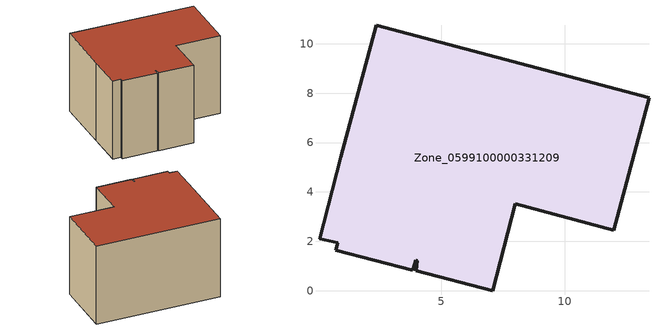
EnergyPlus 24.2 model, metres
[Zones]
Zone_0599100000331209
 floor ground (C_G): 3.96,1.23 3.85,0.84 0.72,1.65 0.8,1.94 0.07,2.11 0.94,5.4 2.37,10.75 13.41,7.81 11.98,2.45 8,3.52 7.09,0 3.99,0.8 4.03,1.21 z0
 wall outside (C_F): 13.41,7.81 2.37,10.75 0.94,5.4 0.07,2.11 0.8,1.94 0.72,1.65 3.85,0.84 3.96,1.23 4.03,1.21 3.99,0.8 7.09,0 8,3.52 11.98,2.45 13.41,7.81 z0:7.52
 roof outside (C_R): 3.85,0.84 3.96,1.23 4.03,1.21 3.99,0.8 7.09,0 8,3.52 11.98,2.45 13.41,7.81 2.37,10.75 0.94,5.4 0.07,2.11 0.8,1.94 0.72,1.65 z7.52
[BUILDING]
Pand.0599100000331209: North Axis=0; Terrain=City; Loads Convergence Tolerance Value=0.04; Temperature Convergence Tolerance Value=0.4; Solar Distribution=FullExterior; Maximum Number of Warmup Days=25; Minimum Number of Warmup Days=1
[Site:Location]
Rotterdam.The.Hague.AP_ZH_NLD Design_Conditions: Latitude=51.96; Longitude=4.45; Time Zone=1; Elevation=-4.5
[SITE:GROUNDTEMPERATURE:BUILDINGSURFACE]
18, 18, 18, 18, 18, 18, 18, 18, 18, 18, 18, 18
[MATERIAL] Thermal Absorptance=0.9; Solar Absorptance=0.7; Visible Absorptance=0.7
Name | Roughness | Thickness | Conductivity | Density | Specific Heat
G.TC.1975-1991 | MediumSmooth | 0.15 | 0.288461 | 540 | 1210
F.TC.1975-1991 | Rough | 0.3 | 0.230769 | 1920 | 840
R.TC.1975-1991 | MediumRough | 0.2 | 0.153846 | 1500 | 1000
[CONSTRUCTION]
C_G: G.TC.1975-1991
C_F: F.TC.1975-1991
C_R: R.TC.1975-1991
[ZONE]
Zone_0599100000331209: Type=1; Multiplier=1; Ceiling Height=Autocalculate; Volume=Autocalculate; Floor Area=autocalculate; Part of Total Floor Area=Yes
[ZONEINFILTRATION:DESIGNFLOWRATE]
Infil_Zone_0599100000331209: Zone or ZoneList or Space or SpaceList=Zone_0599100000331209; Schedule=AlwaysOn; Design Flow Rate Calculation Method=Flow/Area; Flow Rate per Floor Area=0.003; Constant Term Coefficient=1; Temperature Term Coefficient=0; Velocity Term Coefficient=0; Velocity Squared Term Coefficient=0
[HVACTEMPLATE:ZONE:IDEALLOADSAIRSYSTEM]
Zone_0599100000331209: Maximum Heating Supply Air Temperature=50; Minimum Cooling Supply Air Temperature=13; Maximum Heating Supply Air Humidity Ratio=0.0156; Minimum Cooling Supply Air Humidity Ratio=0.0077; Heating Limit=NoLimit; Cooling Limit=NoLimit; Dehumidification Control Type=ConstantSensibleHeatRatio; Cooling Sensible Heat Ratio=0.7; Dehumidification Setpoint=60; Humidification Control Type=None; Humidification Setpoint=30; Outdoor Air Method=None; Outdoor Air Flow Rate per Person=0.00944; Outdoor Air Flow Rate per Zone Floor Area=0; Outdoor Air Flow Rate per Zone=0; Demand Controlled Ventilation Type=None; Outdoor Air Economizer Type=NoEconomizer; Heat Recovery Type=None; Sensible Heat Recovery Effectiveness=0.7; Latent Heat Recovery Effectiveness=0.65
[ZONECONTROL:THERMOSTAT]
ThermostatControl_Zone_0599100000331209: Zone or ZoneList=Zone_0599100000331209; Control Type Schedule=DualSetpointControlType; Control 1=Thermostat_Zone_0599100000331209; Temperature Difference Between Cutout And Setpoint=0
[THERMOSTATSETPOINT:DUALSETPOINT]
Thermostat_Zone_0599100000331209: Heating Setpoint Temperature Schedule=HeatingSetpoint_Zone_0599100000331209; Cooling Setpoint Temperature Schedule=CoolingSetpoint_Zone_0599100000331209
[SCHEDULE:COMPACT]
HeatingSetpoint_Zone_0599100000331209: Through: 12/31, For: AllDays, Until: 24:00, 21
CoolingSetpoint_Zone_0599100000331209: Through: 12/31, For: AllDays, Until: 24:00, 24
DualSetpointControlType: Through: 12/31, For: AllDays, Until: 24:00, 4
AlwaysOn: Through: 12/31, For: AllDays, Until: 24:00, 1
